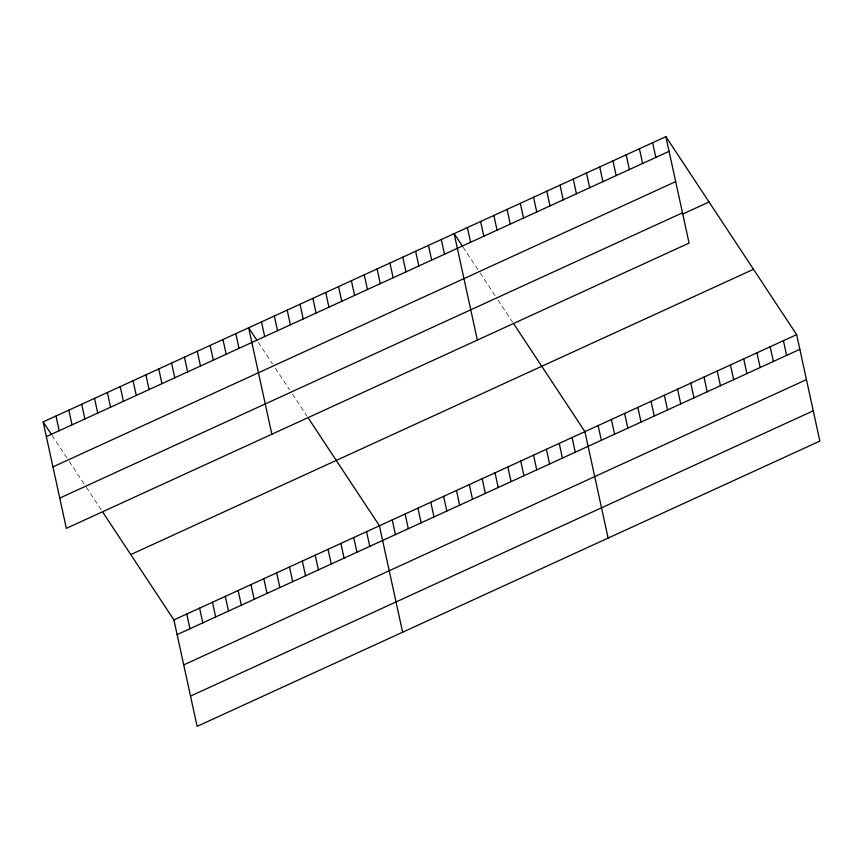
<?xml version="1.0" encoding="UTF-8"?>
<svg xmlns="http://www.w3.org/2000/svg" width="863" height="863" viewBox="0 0 863 863"><rect width="100%" height="100%" fill="white"/><g stroke="black" fill="none" stroke-linecap="round" stroke-linejoin="round"><path stroke-width="0.65" stroke-dasharray="4.32 3.24" d="M463.053 247.12L478.124 269.936M480.173 273.042L495.934 296.904M497.994 300.033L512.59 322.115M258.242 342.298L272.622 364.078M275.362 368.221L289.752 390M292.492 394.164L307.088 416.257M52.05 435.394L67.81 459.256M69.18 461.327L84.25 484.143M86.3 487.25L101.586 510.4"/><path stroke-width="1.29" d="M665.88 136.645L689.084 243.086L66.354 528.361L43.15 421.91L665.88 136.645L796.646 334.639L819.85 441.09L197.12 726.355L173.916 619.914L102.977 512.503M46.354 436.613L669.084 151.349M52.956 466.894L675.686 181.618M59.763 498.08L682.482 212.816M682.568 214.11L709.03 201.985M130.766 554.575L753.485 269.299M173.916 619.914L796.646 334.639M177.12 634.607L799.85 349.342M183.722 664.888L806.452 379.612M190.518 696.085L813.248 410.81M462.374 246.084L454.154 233.636L477.358 340.076M513.97 324.218L584.909 431.629L608.124 538.081M256.872 340.216L248.652 327.778L271.856 434.218M308.479 418.361L379.418 525.772L402.622 632.212M43.15 421.91L51.37 434.359M783.41 340.702L786.614 355.405M770.174 346.764L773.377 361.468M756.948 352.827L760.152 367.53M743.712 358.889L746.916 373.593M730.476 364.952L733.679 379.655M717.239 371.014L720.454 385.718M704.014 377.077L707.218 391.78M652.644 142.708L655.848 157.411M690.778 383.14L693.981 397.843M639.407 148.77L642.611 163.474M677.541 389.202L680.745 403.895M626.182 154.833L629.386 169.536M664.316 395.265L667.52 409.957M612.946 160.896L616.15 175.588M651.08 401.327L654.283 416.02M599.709 166.958L602.913 181.651M637.843 407.39L641.047 422.083M586.484 173.021L589.688 187.713M624.618 413.453L627.822 428.145M573.248 179.083L576.452 193.776M611.382 419.504L614.585 434.208M560.011 185.146L563.215 199.838M598.145 425.567L601.349 440.27M546.775 191.198L549.99 205.901M533.55 197.26L536.754 211.964M572.072 437.519L575.276 452.212M520.313 203.323L523.517 218.026M559.224 443.399L562.428 458.102M507.077 209.385L510.292 224.089M546.387 449.289L549.591 463.981M493.852 215.448L497.056 230.151M533.539 455.168L536.743 469.871M480.615 221.511L483.819 236.214M520.691 461.047L523.906 475.75M467.379 227.573L470.583 242.276M507.854 466.937L511.058 481.64M495.006 472.816L498.21 487.519M441.306 239.526L444.51 254.218M482.169 478.706L485.373 493.399M428.458 245.405L431.673 260.108M469.321 484.585L472.525 499.289M415.621 251.284L418.825 265.987M456.473 490.475L459.677 505.168M402.773 257.174L405.977 271.877M443.636 496.354L446.84 511.058M389.936 263.053L393.14 277.757M430.788 502.234L433.992 516.937M377.088 268.943L380.292 283.636M417.951 508.124L421.155 522.827M364.24 274.822L367.444 289.526M405.103 514.003L408.307 528.706M351.403 280.702L354.607 295.405M392.255 519.893L395.459 534.585M338.555 286.592L341.759 301.295M325.707 292.471L328.922 307.174M366.57 531.651L369.774 546.355M312.87 298.361L316.074 313.053M353.722 537.541L356.937 552.244M300.022 304.24L303.226 318.943M340.885 543.42L344.089 558.124M287.185 310.13L290.389 324.822M328.037 549.31L331.241 564.003M274.337 316.009L277.541 330.712M315.2 555.189L318.404 569.893M261.489 321.888L264.704 336.592M302.352 561.079L305.556 575.772M289.504 566.959L292.719 581.662M235.804 333.657L239.008 348.361M276.667 572.838L279.871 587.541M222.967 339.547L226.171 354.24M263.819 578.728L267.023 593.431M210.119 345.427L213.323 360.13M250.982 584.607L254.186 599.31M197.271 351.306L200.475 366.009M238.134 590.497L241.338 605.19M184.434 357.196L187.638 371.899M225.286 596.376L228.49 611.08M171.586 363.075L174.79 377.778M212.449 602.255L215.653 616.959M158.749 368.965L161.953 383.657M199.601 608.145L202.805 622.849M145.901 374.844L149.105 389.547M186.753 614.025L189.968 628.728M133.053 380.734L136.257 395.427M120.216 386.613L123.42 401.317M107.368 392.492L110.572 407.196M94.52 398.382L97.735 413.086M81.683 404.262L84.887 418.965M68.835 410.152L72.039 424.844M55.998 416.031L59.202 430.734"/></g></svg>
